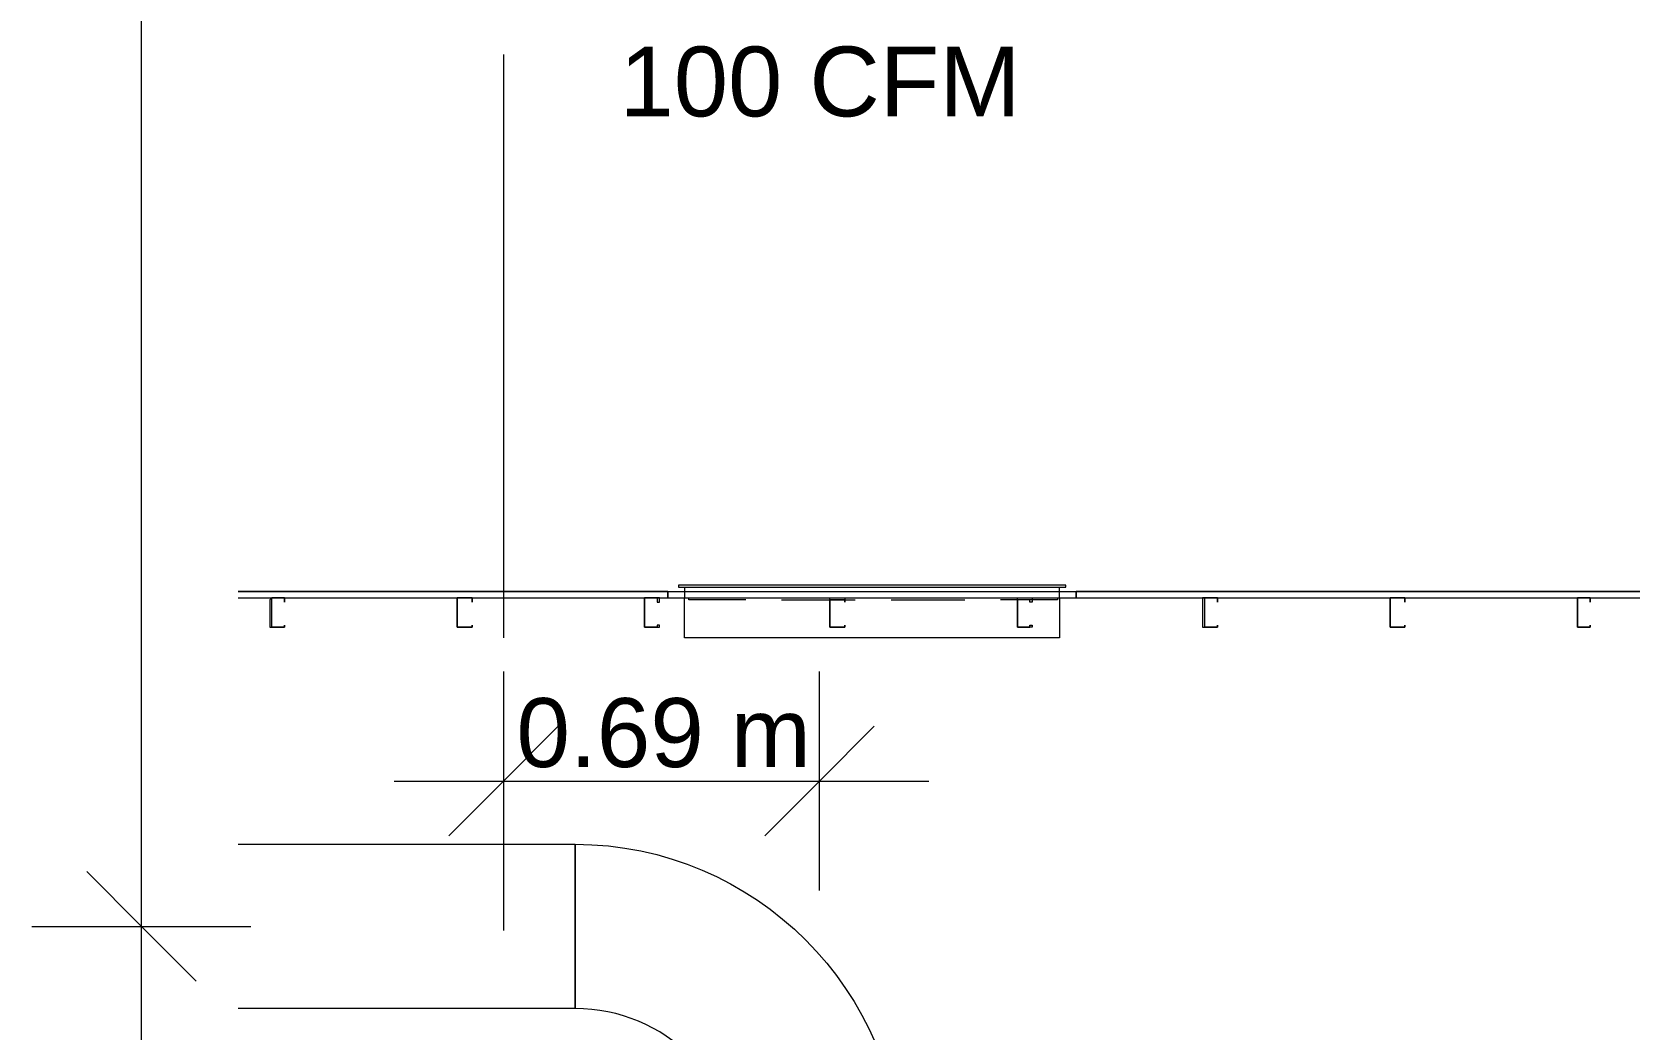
# Model space of a CAD drawing. Header units: metres. Extents: x -2 to 237, y -8 to 52.
# Drawn here: x 6.577 to 10.054, y 34.749 to 36.919 of the extents above; entities that cross this region are included whole.
import ezdxf

# ---------------------------------------------------------------- set-up
doc = ezdxf.new("R2010")
doc.units = ezdxf.units.M
doc.layers.add('HVAC - Ductos', color=5, linetype='Continuous', lineweight=0)
doc.layers.add('PDF3_Text', color=7, linetype='Continuous', lineweight=0)
doc.layers.add('PDF3_Geometry', color=7, linetype='Continuous', lineweight=0, true_color=0xaaaaaa)
doc.styles.add('PDF Helvetica', font='')
doc.styles.get('PDF Helvetica').set_extended_font_data('Helvetica')

msp = doc.modelspace()

# ---------------------------------------------------------------- linework, layer by layer
at = {"layer": 'HVAC - Ductos', "lineweight": 0}
for points in [[(6.8156, 10.4051), (6.8156, 11.4134), (6.8156, 14.7502), (6.8156, 18.2289), (6.8156, 25.5898), (6.8156, 26.3553), (6.8156, 29.417), (6.8156, 33.6429), (6.8156, 34.9721), (6.8156, 39.8809), (6.8156, 42.938), (6.8156, 46.7926), (6.8156, 47.6818)], [(7.9844, 35.71), (8.8277, 35.71)], [(8.8048, 35.7145), (8.0073, 35.7145)], [(8.131, 35.6825), (8.0073, 35.6825), (8.0073, 35.6871), (8.131, 35.6871)], [(8.209, 35.6871), (8.3694, 35.6871)], [(8.209, 35.6825), (8.3694, 35.6825)], [(8.4473, 35.6871), (8.6077, 35.6871)], [(8.4473, 35.6825), (8.6077, 35.6825)], [(8.6856, 35.6871), (8.8094, 35.6871), (8.8094, 35.6825), (8.6856, 35.6825)], [(7.604, 35.5267), (7.604, 35.2883), (7.604, 35.0499)], [(8.2914, 35.0499), (8.2914, 35.2883), (8.2914, 35.5267)], [(7.7231, 35.4075), (7.604, 35.2883), (7.4848, 35.1691)], [(8.4106, 35.4075), (8.2914, 35.2883), (8.1723, 35.1691)], [(7.3656, 35.2883), (8.5298, 35.2883)], [(7.0265, 35.1508), (7.7598, 35.1508), (7.7598, 34.7933), (7.0265, 34.7933)], [(6.6965, 35.0912), (6.8156, 34.9721), (6.9348, 34.8529)], [(6.5773, 34.9721), (6.8156, 34.9721), (7.054, 34.9721)]]:
    msp.add_lwpolyline(points, dxfattribs=at)
for points in [[(8.8277, 35.7145), (7.9844, 35.7145), (7.9844, 35.71), (7.9981, 35.71), (7.9981, 35.6871), (8.814, 35.6871), (8.814, 35.71), (8.8277, 35.71)], [(8.814, 35.6871), (8.814, 35.6), (7.9981, 35.6), (7.9981, 35.6871)]]:
    msp.add_lwpolyline(points, close=True, dxfattribs=at)
msp.add_lwpolyline([(8.4702, 34.4403), (8.1173, 34.4403, 0.410052), (7.7598, 34.7933), (7.7598, 35.1508, -0.412952)], format="xyb", close=True, dxfattribs=at)
at = {"layer": 'PDF3_Geometry', "lineweight": 0}
for points in [[(7.604, 36.8696), (7.604, 35.6)], [(7.9386, 35.6871), (7.9615, 35.6871), (7.9615, 35.7008), (7.0265, 35.7008)], [(7.0265, 35.7008), (7.9615, 35.7008), (8.8506, 35.7008), (11.3624, 35.7008), (11.3624, 35.6871), (12.2515, 35.6871), (12.2515, 35.7008)], [(7.0265, 35.6871), (7.0998, 35.6871)], [(7.1273, 35.6871), (7.5031, 35.6871)], [(7.5352, 35.6871), (7.911, 35.6871)], [(7.9615, 35.7008), (7.9615, 35.6871), (8.8506, 35.6871), (8.8506, 35.7008)], [(11.1882, 35.6871), (11.3624, 35.6871), (11.3624, 35.7008), (8.8506, 35.7008), (8.8506, 35.6871), (9.1302, 35.6871)], [(9.1577, 35.6871), (9.5336, 35.6871)], [(9.5656, 35.6871), (9.9415, 35.6871)], [(9.969, 35.6871), (10.3494, 35.6871)], [(7.604, 35.2837), (7.604, 34.9629)]]:
    msp.add_lwpolyline(points, dxfattribs=at)
for points in [[(7.1273, 35.6871), (7.0998, 35.6871), (7.0952, 35.6825), (7.0952, 35.6229), (7.0998, 35.6229), (7.1273, 35.6229), (7.1273, 35.6275), (7.1273, 35.6229), (7.0998, 35.6229), (7.0998, 35.6825), (7.0998, 35.6871), (7.1273, 35.6871), (7.1273, 35.6779)], [(7.5352, 35.6871), (7.5031, 35.6871), (7.5031, 35.6825), (7.5031, 35.6229), (7.5352, 35.6229), (7.5352, 35.6275), (7.5352, 35.6229), (7.5031, 35.6229), (7.5031, 35.6825), (7.5031, 35.6871), (7.5352, 35.6871), (7.5352, 35.6779)], [(7.9431, 35.6871), (7.911, 35.6871), (7.911, 35.6825), (7.911, 35.6229), (7.9431, 35.6229), (7.9431, 35.6275), (7.9386, 35.6275), (7.9386, 35.6229), (7.911, 35.6229), (7.911, 35.6825), (7.911, 35.6871), (7.9386, 35.6871), (7.9386, 35.6779), (7.9431, 35.6779)], [(8.3465, 35.6779), (8.3465, 35.6825), (8.319, 35.6825), (8.3144, 35.6825), (8.3144, 35.6229), (8.319, 35.6229), (8.3465, 35.6229), (8.3465, 35.6275), (8.3465, 35.6229), (8.319, 35.6229), (8.3144, 35.6229), (8.3144, 35.6825), (8.3144, 35.6871), (8.319, 35.6871), (8.3465, 35.6871)], [(8.7544, 35.6779), (8.7498, 35.6779), (8.7498, 35.6825), (8.7223, 35.6825), (8.7223, 35.6229), (8.7498, 35.6229), (8.7498, 35.6275), (8.7544, 35.6275), (8.7544, 35.6229), (8.7223, 35.6229), (8.7223, 35.6825), (8.7223, 35.6871), (8.7544, 35.6871)], [(9.1577, 35.6871), (9.1302, 35.6871), (9.1256, 35.6871), (9.1256, 35.6825), (9.1256, 35.6229), (9.1302, 35.6229), (9.1577, 35.6229), (9.1577, 35.6275), (9.1577, 35.6229), (9.1302, 35.6229), (9.1302, 35.6825), (9.1302, 35.6871), (9.1577, 35.6871), (9.1577, 35.6779)], [(9.5656, 35.6871), (9.5336, 35.6871), (9.5336, 35.6825), (9.5336, 35.6229), (9.5656, 35.6229), (9.5656, 35.6275), (9.5656, 35.6229), (9.5336, 35.6229), (9.5336, 35.6825), (9.5336, 35.6871), (9.5656, 35.6871), (9.5656, 35.6779)], [(9.969, 35.6871), (9.9415, 35.6871), (9.9415, 35.6825), (9.9415, 35.6229), (9.969, 35.6229), (9.969, 35.6275), (9.969, 35.6229), (9.9415, 35.6229), (9.9415, 35.6825), (9.9415, 35.6871), (9.969, 35.6871), (9.969, 35.6779)]]:
    msp.add_lwpolyline(points, close=True, dxfattribs=at)

# ---------------------------------------------------------------- texts
at = {"layer": 'PDF3_Text', "lineweight": 0, "attachment_point": 4, "style": 'PDF Helvetica'}
for s, insert, char_height in [('100 CFM', (7.8565, 36.8097), 0.15195), ('0.69 m', (7.6319, 35.3927), 0.15008)]:
    msp.add_mtext(s, dxfattribs=dict(at, insert=insert, char_height=char_height))

doc.saveas('drawing.dxf')
